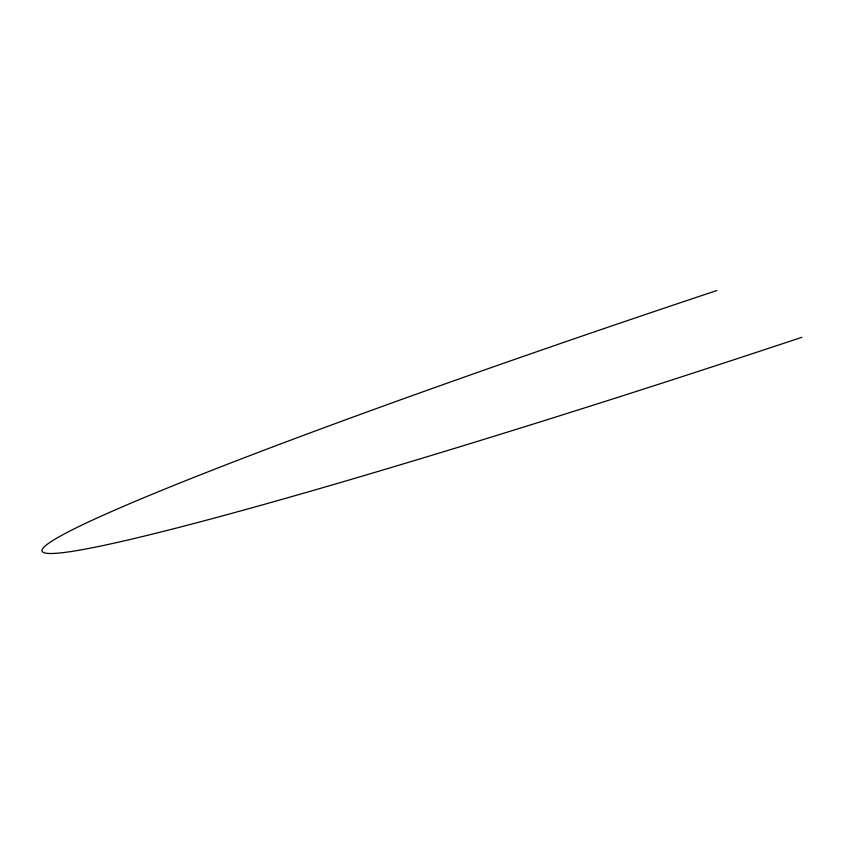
<?xml version="1.0" encoding="UTF-8"?>
<svg xmlns="http://www.w3.org/2000/svg" width="844" height="844" viewBox="0 0 844 844"><rect width="100%" height="100%" fill="white"/><g stroke="black" fill="none" stroke-linecap="round" stroke-linejoin="round"><path stroke-width="1.27" d="M801.8 337.315A755.454 35.585 -18.3 0 1 43.276 552.366A755.454 35.585 -18.3 0 1 716.904 290.505"/></g></svg>
